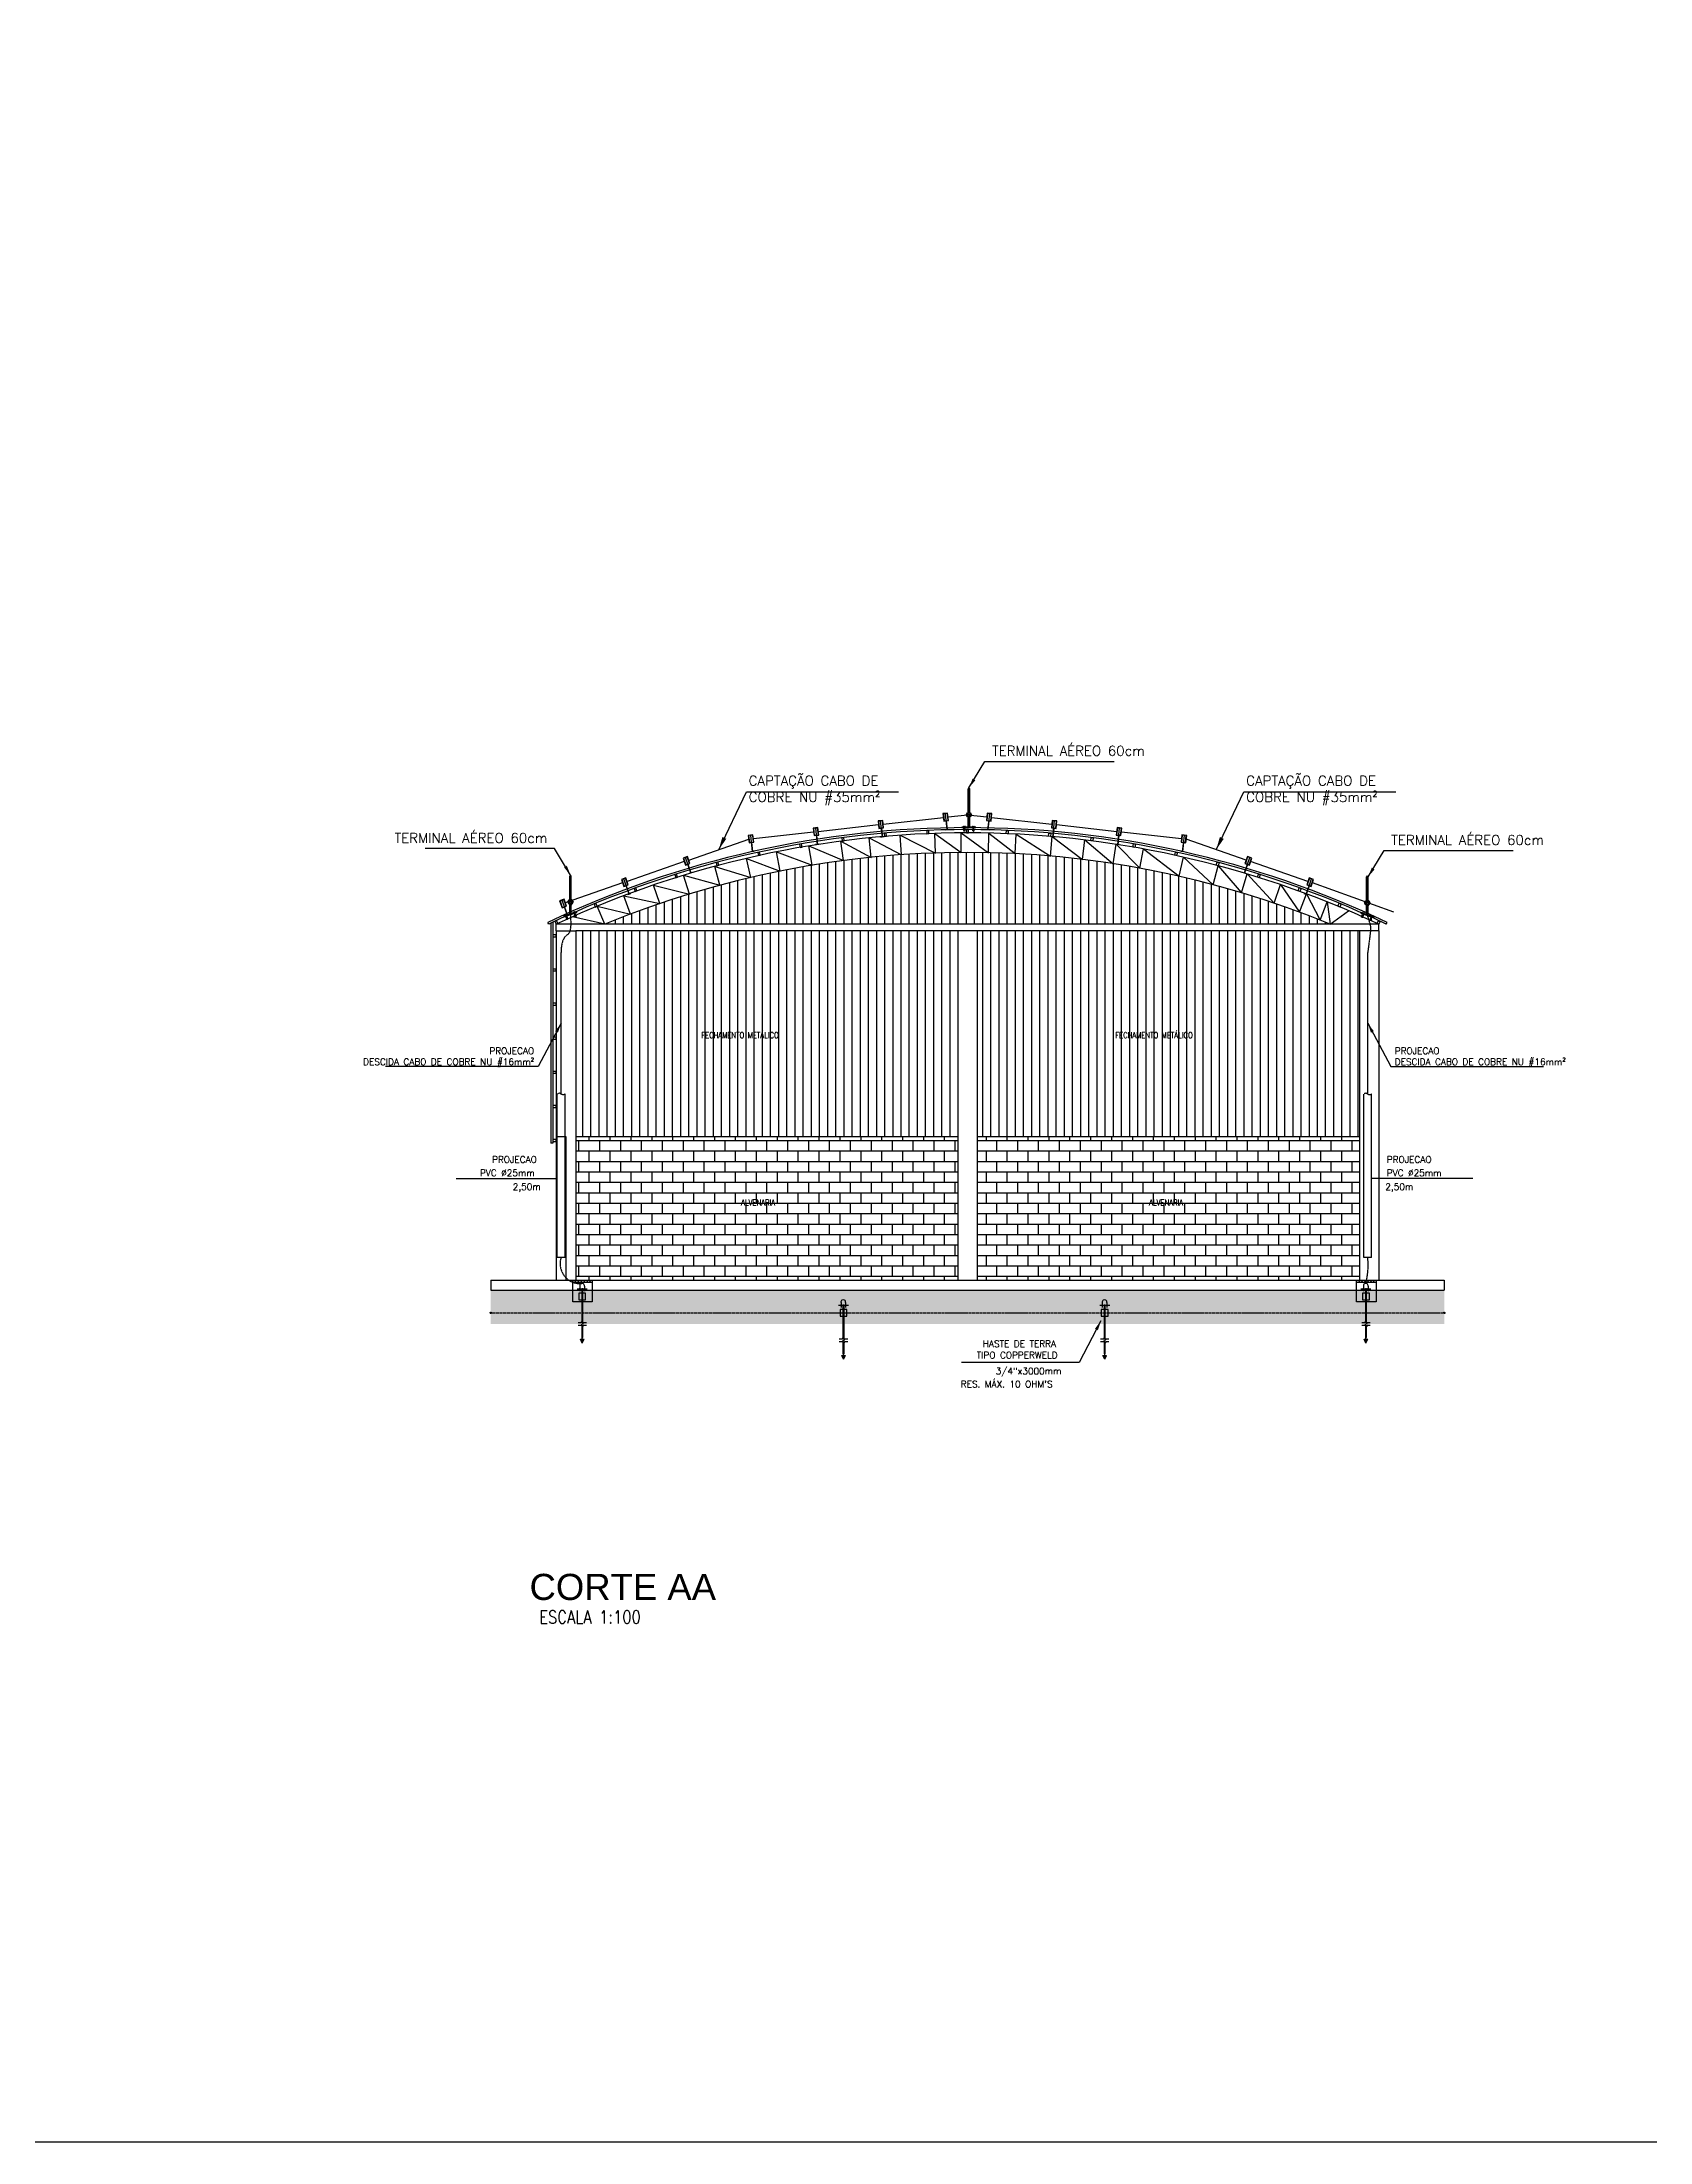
# Model space of a CAD drawing. Extents: x -800 to 12181, y -6101 to 2255.
# Drawn here: x 4121 to 6583, y -6101 to -2885 of the extents above; entities that cross this region are included whole.
import ezdxf

# ---------------------------------------------------------------- set-up
doc = ezdxf.new("R2010")
doc.units = 0
doc.header["$MEASUREMENT"] = 0
doc.linetypes.add('HIDDEN2', pattern=[0.1875, 0.125, -0.0625])
doc.layers.get('0').update_dxf_attribs({"linetype": 'CONTINUOUS'})
for name, color, linetype in [('_LAYOUT', 252, 'CONTINUOUS'), ('C01', 1, 'CONTINUOUS'), ('C03', 3, 'CONTINUOUS'), ('COTAS', 3, 'HIDDEN2'), ('PONTOS DE PARA-RAIOS', 1, 'CONTINUOUS'), ('SPDA ATERRAMENTO', 1, 'CONTINUOUS')]:
    doc.layers.add(name, color=color, linetype=linetype)
doc.styles.add('80CL', font='romans.shx', dxfattribs={"height": 2})
doc.styles.add('ARIAL-ABA', font='arial.ttf', dxfattribs={"height": 0.4})
doc.styles.add('COTAS', font='simplex.shx', dxfattribs={"width": 0.85, "height": 0.15})
doc.styles.add('COTAS-ABA', font='simplex.shx', dxfattribs={"width": 0.85, "height": 0.18})
doc.styles.add('ROMANS', font='romans.shx')
doc.dimstyles.new('DETALHES', dxfattribs={"dimtxt": 2, "dimasz": 0.05, "dimexe": 0.18, "dimexo": 0.0625, "dimgap": 0.5, "dimtad": 1, "dimdec": 4, "dimzin": 0, "dimdsep": 46, "dimtxsty": 'ROMANS', "dimblk": 'DOT', "dimsah": 1, "dimcen": 0.09, "dimse1": 1, "dimse2": 1, "dimclrt": 153, "dimadec": 0, "dimazin": 0, "dimtfac": 1, "dimtdec": 4, "dimtofl": 0, "dimtmove": 0, "dimatfit": 3, "dimfxl": 1, "dimtolj": 1, "dimtzin": 0, "dimarcsym": 0})
pattern_1 = [(90, (-246400.63, 205512.749), (-12.5, 8e-16), [])]

# ---------------------------------------------------------------- blocks, each defined once
blk = doc.blocks.new('60CM')
at = {"color": 3}
for p, q in [((0.1, 60.9), (-1.1, 59.4)), ((-1.1, 26.4), (-1.1, 59.4)), ((1.3, 59.4), (0.1, 60.9)), ((1.3, 26.5), (1.3, 59.4)), ((-10.7, 0.9), (-10.7, 0)), ((10.7, 0.9), (-10.7, 0.9)), ((-10.7, 0), (10.7, 0)), ((-8.1, 1.7), (-8.1, 1.3)), ((-6.9, 2), (-7.7, 2)), ((-7.4, -2.8), (-7.4, 0)), ((-6.9, 1.6), (-6.9, 2)), ((-6.5, 1.6), (-6.9, 1.6)), ((-6.5, 2), (-6.5, 1.6)), ((-6.5, 2), (-5.7, 2)), ((-5.9, 0), (-5.9, -2.8)), ((-5.3, 1.7), (-5.3, 1.3)), ((-4, 19.7), (-2.1, 23.4)), ((-2.1, 16), (-4, 19.7)), ((-2.5, 20.3), (-2.5, 19)), ((0.1, 23.4), (-2.1, 23.4)), ((0.1, 16), (-2.1, 16)), ((-1.4, 20.8), (-2, 20.8)), ((-1.4, 18.5), (-2, 18.5)), ((-1.1, 23.4), (-1.1, 26.4)), ((-1.1, 0.9), (-1.1, 16)), ((0.1, 23.4), (2.3, 23.4)), ((0.1, 16), (2.3, 16)), ((1.3, 23.4), (1.3, 26.5)), ((1.3, 0.9), (1.3, 16)), ((1.6, 20.8), (2.2, 20.8)), ((1.6, 18.5), (2.2, 18.5)), ((2.3, 23.4), (4.2, 19.7)), ((4.2, 19.7), (2.3, 16)), ((2.8, 20.3), (2.8, 19)), ((5.5, 1.7), (5.5, 1.3)), ((6.7, 2), (5.9, 2)), ((6.1, 0), (6.1, -2.8)), ((6.7, 2), (6.7, 1.6)), ((6.7, 1.6), (7.1, 1.6)), ((7.1, 2), (7.9, 2)), ((7.1, 1.6), (7.1, 2)), ((7.7, -2.8), (7.7, 0)), ((8.3, 1.7), (8.3, 1.3)), ((10.7, 0), (10.7, 0.9)), ((-7.5, -3.8), (-7.6, -4.1)), ((-7.6, -4.1), (-7.3, -4.1)), ((-7.6, -4.4), (-7.6, -4.6)), ((-7.6, -4.5), (-7.6, -4.5)), ((-7.6, -4.6), (-7.4, -4.6)), ((-7.4, -3.1), (-7.5, -3.5)), ((-7.5, -3.5), (-7.2, -3.5)), ((-7.5, -4.3), (-7.5, -4.3)), ((-7.4, -2.8), (-7.2, -2.8)), ((-5.9, -2.8), (-6.2, -2.8)), ((-5.9, -3.5), (-6.2, -3.5)), ((-6.1, -3.6), (-6.1, -3.6)), ((-5.9, -3.1), (-5.9, -3.5)), ((5.9, -4.6), (6, -4.4)), ((5.9, -4.6), (6.2, -4.6)), ((5.9, -4.8), (5.9, -4.9)), ((5.9, -4.9), (6.1, -5.3)), ((6, -3.8), (6, -4.1)), ((6, -4.1), (6.2, -4.1)), ((6.1, -2.8), (6.4, -2.8)), ((6.1, -3.1), (6.1, -3.5)), ((6.1, -3.5), (6.4, -3.5)), ((6.3, -3.6), (6.3, -3.6)), ((6.8, -3.3), (6.6, -5.1)), ((6.8, -3.3), (7, -3.3)), ((7, -3.3), (7.2, -5.1)), ((7.7, -2.8), (7.4, -2.8)), ((7.7, -3.5), (7.4, -3.5)), ((7.8, -4.6), (7.6, -4.6)), ((7.9, -4.9), (7.6, -5.3)), ((7.7, -3.1), (7.7, -3.5)), ((7.8, -4.5), (7.8, -4.5)), ((7.9, -4.8), (7.9, -4.9))]:
    blk.add_line(p, q, dxfattribs=at)
at = {"color": 1}
for p, q in [((-1.1, 26.4), (-1.1, 59.4)), ((-1, 26.4), (-1, 59.4)), ((-0.7, 26.4), (-0.7, 59.4)), ((-0.1, 26.4), (-0.1, 59.4)), ((0.5, 26.5), (0.5, 59.4)), ((1, 26.5), (1, 59.4)), ((1.2, 26.5), (1.2, 59.4)), ((-1.1, 23.4), (-1.1, 26.4)), ((-1.1, 0.9), (-1.1, 16)), ((-1, 23.4), (-1, 26.4)), ((-1, 0.9), (-1, 16)), ((-0.7, 23.4), (-0.7, 26.4)), ((-0.7, 0.9), (-0.7, 16)), ((-0.1, 23.4), (-0.1, 26.4)), ((-0.1, 0.9), (-0.1, 16)), ((0.5, 23.4), (0.5, 26.5)), ((0.5, 0.9), (0.5, 16)), ((1, 23.4), (1, 26.5)), ((1, 0.9), (1, 16)), ((1.2, 23.4), (1.2, 26.5)), ((1.2, 0.9), (1.2, 16))]:
    blk.add_line(p, q, dxfattribs=at)
at = {"color": 2}
for p, q in [((-9.6, 1.3), (-9.6, 0.9)), ((-9.6, 1.3), (-3.7, 1.3)), ((-3.7, 1.3), (-3.7, 0.9)), ((3.9, 1.3), (3.9, 0.9)), ((3.9, 1.3), (9.8, 1.3)), ((9.8, 1.3), (9.8, 0.9)), ((-6.4, -4.9), (-7, -4.9)), ((-7, -5), (-6.7, -5.2)), ((-6.5, -4), (-6.9, -4)), ((-6.5, -4.2), (-6.9, -4.2)), ((-6.5, -4.3), (-6.9, -4.3)), ((-6.5, -4.5), (-6.9, -4.5)), ((-6.4, -4.7), (-6.9, -4.7)), ((-6.6, -3.4), (-6.8, -3.4)), ((-6.6, -3.6), (-6.8, -3.6)), ((-6.5, -3.8), (-6.8, -3.8)), ((-6.6, -5.1), (-6.8, -5.1)), ((-6.7, -4), (-6.7, -4)), ((-6.7, -5.2), (-6.4, -5)), ((6.6, -4.7), (7.1, -4.7)), ((6.6, -4.9), (7.2, -4.9)), ((6.9, -5.2), (6.6, -5)), ((6.7, -3.8), (7, -3.8)), ((6.7, -4), (7.1, -4)), ((6.7, -4.2), (7.1, -4.2)), ((6.7, -4.3), (7.1, -4.3)), ((6.7, -4.5), (7.1, -4.5)), ((6.8, -3.4), (7, -3.4)), ((6.8, -3.6), (7, -3.6)), ((6.8, -5.1), (7, -5.1)), ((6.9, -4), (6.9, -4)), ((7.2, -5), (6.9, -5.2))]:
    blk.add_line(p, q, dxfattribs=at)
at = {"color": 3}
blk.add_lwpolyline([(-5.8, -3.8), (-5.8, -4.1), (-6, -4.1, 0.392447), (-5.8, -4.4), (-5.7, -4.6), (-6, -4.6, 0.482554), (-5.7, -4.8), (-5.7, -4.9), (-5.9, -5.3, -0.405875), (-6.4, -5.1), (-6.6, -3.3), (-6.8, -3.3), (-7, -5.1, -0.449647), (-7.4, -5.3), (-7.7, -4.9), (-7.7, -4.8)], format="xyb", dxfattribs=at)
blk.add_lwpolyline([(7.7, -3.8), (7.8, -4.1), (7.5, -4.1), (7.8, -4.4), (7.8, -4.6)], dxfattribs=at)
blk.add_circle((0.1, 19.7), 3.49, dxfattribs=at)
for centre, radius, start, end in [((-7.7, 1.7), 0.379, 90, 169.0814), ((-5.7, 1.7), 0.379, 10.9186, 90), ((-2.5, 20.9), 0.561, 266.3623, 354.8021), ((-2.5, 18.5), 0.561, 5.1979, 93.6377), ((0.1, 19.7), 2.39, 30.1149, 149.8851), ((0.1, 19.7), 2.4, 210.8292, 329.1708), ((0.1, 21.6), 1.66, 207.6289, 332.3711), ((0.1, 17.8), 1.66, 27.6289, 152.3711), ((2.7, 20.9), 0.561, 185.1979, 273.6377), ((2.7, 18.5), 0.561, 86.3623, 174.8021), ((5.9, 1.7), 0.379, 90, 169.0814), ((7.9, 1.7), 0.379, 10.9186, 90), ((-7.6, -4.6), 0.206, 255.3317, 358.371), ((-7.6, -4.1), 0.296, 273.6608, 359.3703), ((-7.5, -3.5), 0.296, 263.0397, 359.3703), ((-7.4, -2.8), 0.288, 268.473, 0), ((-5.9, -2.8), 0.288, 180, 271.527), ((-5.9, -3.5), 0.296, 180.6297, 276.9603), ((6, -4.6), 0.206, 255.3317, 358.371), ((6.1, -3.5), 0.296, 263.0397, 359.3703), ((5.9, -4.1), 0.296, 273.6608, 359.3703), ((6.1, -2.8), 0.288, 268.473, 0), ((6.2, -5), 0.383, 252.8145, 341.1785), ((7.5, -5), 0.302, 196.0352, 292.8789), ((7.6, -2.8), 0.288, 180, 271.527), ((7.7, -3.5), 0.296, 180.6297, 276.9603), ((7.8, -4.6), 0.206, 181.629, 283.9187)]:
    blk.add_arc(centre, radius, start, end, dxfattribs=at)
blk = doc.blocks.new('haste')
for p, q in [((-1434.9, -7744.3), (-1439.7, -7744.3)), ((-1434.9, -7748.1), (-1439.7, -7748.1)), ((-1434.9, -7744.3), (-1434.1, -7742.4)), ((-1434.9, -7748.1), (-1434.1, -7746.2)), ((-1433.2, -7744.3), (-1434.1, -7742.4)), ((-1433.2, -7748.1), (-1434.1, -7746.2)), ((-1433.2, -7744.3), (-1432.4, -7746.3)), ((-1433.2, -7748.1), (-1432.4, -7750)), ((-1431.6, -7744.3), (-1432.4, -7746.3)), ((-1431.6, -7748.1), (-1432.4, -7750)), ((-1426.7, -7744.3), (-1431.6, -7744.3)), ((-1426.7, -7748.1), (-1431.6, -7748.1))]:
    blk.add_line(p, q)
at = {"layer": 'SPDA ATERRAMENTO'}
for p, q in [((-1440.9, -7692), (-1425.5, -7692)), ((-1437, -7688.2), (-1437, -7695.9)), ((-1429.9, -7688.1), (-1429.9, -7695.9)), ((-1433.2, -7775.1), (-1436, -7769.2)), ((-1436, -7769.2), (-1430.3, -7769.2)), ((-1434.1, -7766.6), (-1432.4, -7766.6)), ((-1433.2, -7769.2), (-1433.2, -7766.6)), ((-1433.2, -7775.1), (-1430.3, -7769.2))]:
    blk.add_line(p, q, dxfattribs=at)
for points in [[(-1438.5, -7698.9), (-1438.5, -7708.8), (-1428, -7708.8), (-1428, -7698.9)], [(-1437.8, -7692), (-1437.8, -7692.6), (-1436.2, -7692.6), (-1436.2, -7692)], [(-1430.7, -7692), (-1430.7, -7692.6), (-1429.1, -7692.6), (-1429.1, -7692)]]:
    blk.add_lwpolyline(points, close=True, dxfattribs=at)
for points in [[(-1434.1, -7692.3), (-1434.1, -7742.4)], [(-1432.4, -7746.2), (-1432.4, -7692.3), (-1434.1, -7692.3)], [(-1434.1, -7746.2), (-1434.1, -7766.6)], [(-1432.4, -7766.6), (-1432.4, -7750)]]:
    blk.add_lwpolyline(points, dxfattribs=at)
blk.add_arc((-1433.5, -7687.5), 3.63, 351.1778, 189.8889, dxfattribs=at)
blk.add_solid([(-1430.3, -7769.2), (-1433.2, -7775.1), (-1436, -7769.2)], dxfattribs=at)
blk = doc.blocks.new('Apwr_pasup')
for p, q in [((-0.72, 2.784), (-0.72, 5.088)), ((-0.72, 5.088), (0.72, 5.088)), ((0.72, 2.784), (-0.72, 2.784)), ((-0.624, 2.88), (-0.624, 4.992)), ((-0.624, 4.992), (0.624, 4.992)), ((0.624, 2.88), (-0.624, 2.88)), ((-0.528, 0), (0.528, 0)), ((-0.048, 0), (-0.048, 4.992)), ((-0.048, 2.784), (-0.048, 0)), ((0.624, 4.992), (0.624, 2.88)), ((0.72, 5.088), (0.72, 2.784))]:
    blk.add_line(p, q)
at = {"const_width": 0.048}
for points in [[(-0.048, 2.784), (-0.048, 0)], [(0.048, 0), (0.048, 2.784)]]:
    blk.add_lwpolyline(points, dxfattribs=at)

msp = doc.modelspace()

# ---------------------------------------------------------------- hatches: boundary and pattern name
h = msp.add_hatch()
h.set_pattern_fill('ANSI31', color=256, style=0)
h.set_pattern_definition([(45, (-9437.0574, 72.927), (-2.245064, 2.245064), [])])
edge = h.paths.add_edge_path()
edge.add_spline(control_points=[(4958.443, -4784.27), (4958.511, -4783.285), (4958.415, -4782.278), (4958.198, -4781.27)], knot_values=[16.3354156, 16.3354156, 16.3354156, 16.3354156, 19.38105221, 19.38105221, 19.38105221, 19.38105221], degree=3, periodic=0)
edge.add_line((4958.198, -4781.27), (4933.957, -4781.27))
edge.add_line((4933.957, -4781.27), (4933.957, -4784.27))
edge.add_line((4933.957, -4784.27), (4958.443, -4784.27))
edge = h.paths.add_edge_path()
edge.add_line((4963.957, -4781.27), (4958.198, -4781.27))
edge.add_spline(control_points=[(4958.198, -4781.27), (4958.415, -4782.278), (4958.511, -4783.285), (4958.443, -4784.27)], knot_values=[16.3354156, 16.3354156, 16.3354156, 16.3354156, 19.38105221, 19.38105221, 19.38105221, 19.38105221], degree=3, periodic=0)
edge.add_line((4958.443, -4784.27), (4963.957, -4784.27))
edge.add_line((4963.957, -4784.27), (4963.957, -4781.27))
h = msp.add_hatch()
h.set_pattern_fill('ANSI31', color=256, style=0)
h.set_pattern_definition([(45, (-8237.0574, 72.927), (-2.245064, 2.245064), [])])
edge = h.paths.add_edge_path()
edge.add_spline(control_points=[(6158.443, -4784.27), (6158.511, -4783.285), (6158.415, -4782.278), (6158.198, -4781.27)], knot_values=[16.3354156, 16.3354156, 16.3354156, 16.3354156, 19.38105221, 19.38105221, 19.38105221, 19.38105221], degree=3, periodic=0)
edge.add_line((6158.198, -4781.27), (6133.957, -4781.27))
edge.add_line((6133.957, -4781.27), (6133.957, -4784.27))
edge.add_line((6133.957, -4784.27), (6158.443, -4784.27))
edge = h.paths.add_edge_path()
edge.add_line((6163.957, -4781.27), (6158.198, -4781.27))
edge.add_spline(control_points=[(6158.198, -4781.27), (6158.415, -4782.278), (6158.511, -4783.285), (6158.443, -4784.27)], knot_values=[16.3354156, 16.3354156, 16.3354156, 16.3354156, 19.38105221, 19.38105221, 19.38105221, 19.38105221], degree=3, periodic=0)
edge.add_line((6158.443, -4784.27), (6163.957, -4784.27))
edge.add_line((6163.957, -4784.27), (6163.957, -4781.27))
at = {"layer": '_LAYOUT'}
h = msp.add_hatch(dxfattribs=at)
h.set_pattern_fill('LINE', color=256, scale=100, angle=90, style=0)
h.set_pattern_definition(pattern_1)
h.paths.add_polyline_path([(4983.011, -4236.27), (6093.948, -4236.27, 0.19801622)])
h = msp.add_hatch(dxfattribs=at)
h.set_pattern_fill('LINE', color=256, scale=100, angle=90, style=0)
h.set_pattern_definition(pattern_1)
h.paths.add_polyline_path([(5523.479, -4246.27), (4938.479, -4246.27), (4938.479, -4561.27), (5523.479, -4561.27)])
h.paths.add_polyline_path([(6138.479, -4246.27), (5553.479, -4246.27), (5553.479, -4561.27), (6138.479, -4561.27)])
h.paths.add_polyline_path([(5128.103, -4413.181), (5268.61, -4413.181), (5268.61, -4397.109), (5128.103, -4397.109)], flags=24)
h.paths.add_polyline_path([(5761.987, -4413.181), (5902.494, -4413.181), (5902.494, -4397.109), (5761.987, -4397.109)], flags=24)
h = msp.add_hatch(dxfattribs=at)
h.set_pattern_fill('AR-B816', color=256, scale=2, style=0)
h.set_pattern_definition([(0, (-246400.63, 205512.749), (0, 16), []), (90, (-246400.63, 205512.749), (-16, 16), [16, -16])])
h.paths.add_polyline_path([(5523.479, -4561.27), (4938.479, -4561.27), (4938.479, -4781.27), (5523.479, -4781.27)])
h.paths.add_polyline_path([(6138.479, -4561.27), (5553.479, -4561.27), (5553.479, -4781.27), (6138.479, -4781.27)])
h.paths.add_polyline_path([(5189.557, -4669.024), (5254.893, -4669.024), (5254.893, -4655.524), (5189.557, -4655.524)], flags=24)
h.paths.add_polyline_path([(5814.297, -4669.024), (5879.633, -4669.024), (5879.633, -4655.524), (5814.297, -4655.524)], flags=24)
h = msp.add_hatch(dxfattribs=at)
h.set_pattern_fill('EARTH', color=256, scale=75, angle=45, style=0)
h.set_pattern_definition([(45, (-132420.503, 104637.002), (3e-15, 26.5165043), [18.75, -18.75]), (45, (-132425.475, 104641.974), (3e-15, 26.5165043), [18.75, -18.75]), (45, (-132430.447, 104646.946), (3e-15, 26.5165043), [18.75, -18.75]), (135, (-132430.447, 104650.26), (-26.5165043, 6e-15), [18.75, -18.75]), (135, (-132425.475, 104655.232), (-26.5165043, 6e-15), [18.75, -18.75]), (135, (-132420.503, 104660.204), (-26.5165043, 6e-15), [18.75, -18.75])])
h.paths.add_polyline_path([(6268.479, -4848.354), (6268.479, -4796.27), (4808.479, -4796.27), (4808.479, -4848.354)])
at = {"layer": 'COTAS'}
h = msp.add_hatch(color=256, dxfattribs=at)
edge = h.paths.add_edge_path()
edge.add_arc((4808.479, -4831.27), 1, 0, 360)
h = msp.add_hatch(color=256, dxfattribs=at)
edge = h.paths.add_edge_path()
edge.add_arc((6268.479, -4831.27), 1, 0, 360)

# ---------------------------------------------------------------- linework, layer by layer
at = {"color": 3}
for p, q in [((4930.581, -4160.783), (4929.344, -4162.329)), ((4929.344, -4195.276), (4929.344, -4162.329)), ((4931.817, -4162.329), (4930.581, -4160.783)), ((4931.817, -4195.241), (4931.817, -4162.329)), ((6150.581, -4162.243), (6149.344, -4163.788)), ((6149.344, -4196.736), (6149.344, -4163.788)), ((6151.817, -4163.788), (6150.581, -4162.243)), ((6151.817, -4196.7), (6151.817, -4163.788)), ((4926.439, -4202.03), (4928.417, -4198.338)), ((4928.417, -4205.711), (4926.439, -4202.03)), ((4927.93, -4201.417), (4927.93, -4202.661)), ((4930.581, -4198.338), (4928.417, -4198.338)), ((4930.581, -4205.711), (4928.417, -4205.711)), ((4929.09, -4200.908), (4928.524, -4200.908)), ((4929.09, -4203.17), (4928.524, -4203.17)), ((4929.344, -4198.338), (4929.344, -4195.276)), ((4929.344, -4220.783), (4929.344, -4205.723)), ((4930.581, -4198.338), (4932.744, -4198.338)), ((4930.581, -4205.711), (4932.744, -4205.711)), ((4931.817, -4198.338), (4931.817, -4195.241)), ((4931.817, -4219.928), (4931.817, -4205.723)), ((4932.072, -4200.908), (4932.638, -4200.908)), ((4932.072, -4203.17), (4932.638, -4203.17)), ((4932.744, -4198.338), (4934.723, -4202.03)), ((4934.723, -4202.03), (4932.744, -4205.711)), ((4933.232, -4201.417), (4933.232, -4202.661)), ((6146.439, -4203.49), (6148.417, -4199.798)), ((6148.417, -4207.171), (6146.439, -4203.49)), ((6147.93, -4202.876), (6147.93, -4204.12)), ((6150.581, -4199.798), (6148.417, -4199.798)), ((6150.581, -4207.171), (6148.417, -4207.171)), ((6149.09, -4202.367), (6148.524, -4202.367)), ((6149.09, -4204.629), (6148.524, -4204.629)), ((6149.344, -4199.798), (6149.344, -4196.736)), ((6149.344, -4221.388), (6149.344, -4207.183)), ((6150.581, -4199.798), (6152.744, -4199.798)), ((6150.581, -4207.171), (6152.744, -4207.171)), ((6151.817, -4199.798), (6151.817, -4196.7)), ((6151.817, -4222.243), (6151.817, -4207.183)), ((6152.072, -4202.367), (6152.638, -4202.367)), ((6152.072, -4204.629), (6152.638, -4204.629)), ((6152.744, -4199.798), (6154.723, -4203.49)), ((6154.723, -4203.49), (6152.744, -4207.171)), ((6153.232, -4202.876), (6153.232, -4204.12)), ((4940.046, -4217.082), (4919.879, -4224.057)), ((4919.879, -4224.057), (4920.182, -4224.933)), ((4920.182, -4224.933), (4940.349, -4217.958)), ((4922.041, -4222.448), (4922.184, -4222.861)), ((4923.094, -4221.759), (4922.289, -4222.037)), ((4923.243, -4222.191), (4923.094, -4221.759)), ((4924.15, -4226.547), (4923.227, -4223.88)), ((4923.607, -4222.065), (4923.243, -4222.191)), ((4923.458, -4221.633), (4924.233, -4221.365)), ((4923.458, -4221.633), (4923.607, -4222.065)), ((4924.15, -4226.547), (4924.429, -4226.451)), ((4924.244, -4226.819), (4924.324, -4227.196)), ((4924.324, -4227.196), (4924.604, -4227.1)), ((4924.385, -4227.482), (4924.448, -4227.776)), ((4924.448, -4227.776), (4924.675, -4227.697)), ((4924.509, -4228.064), (4924.554, -4228.275)), ((4924.552, -4228.276), (4924.772, -4228.2)), ((4924.556, -4228.221), (4924.556, -4228.221)), ((4924.56, -4227.918), (4924.56, -4227.918)), ((4924.676, -4223.379), (4925.599, -4226.046)), ((4924.681, -4221.535), (4924.824, -4221.948)), ((4925.599, -4226.046), (4925.319, -4226.143)), ((4925.863, -4226.664), (4925.583, -4226.761)), ((4925.693, -4226.318), (4925.863, -4226.664)), ((4925.693, -4226.853), (4925.693, -4226.853)), ((4934.904, -4217.999), (4935.047, -4218.412)), ((4935.926, -4217.32), (4935.151, -4217.588)), ((4935.926, -4217.32), (4936.076, -4217.752)), ((4936.047, -4219.446), (4936.97, -4222.113)), ((4936.076, -4217.752), (4936.44, -4217.626)), ((4936.29, -4217.194), (4937.096, -4216.916)), ((4936.44, -4217.626), (4936.29, -4217.194)), ((4936.97, -4222.113), (4937.249, -4222.016)), ((4937.064, -4222.385), (4937.144, -4222.762)), ((4937.144, -4222.762), (4937.424, -4222.665)), ((4937.205, -4223.048), (4937.268, -4223.342)), ((4937.268, -4223.342), (4937.495, -4223.263)), ((4937.372, -4223.842), (4937.329, -4223.629)), ((4937.372, -4223.842), (4937.593, -4223.765)), ((4937.394, -4222.806), (4937.394, -4222.806)), ((4937.412, -4224.032), (4937.43, -4224.16)), ((4937.43, -4224.16), (4937.8, -4224.487)), ((4938.419, -4221.612), (4937.496, -4218.945)), ((4937.544, -4217.086), (4937.687, -4217.499)), ((4937.754, -4222.321), (4937.922, -4222.263)), ((4937.754, -4222.321), (4938.17, -4224.102)), ((4937.922, -4222.263), (4938.719, -4223.889)), ((4938.419, -4221.612), (4938.139, -4221.708)), ((4938.683, -4222.23), (4938.403, -4222.327)), ((4938.513, -4221.884), (4938.683, -4222.23)), ((4939.171, -4223.219), (4938.95, -4223.296)), ((4939.133, -4223.179), (4939.133, -4223.179)), ((4939.31, -4223.51), (4939.169, -4223.94)), ((4939.254, -4223.395), (4939.31, -4223.51)), ((4940.349, -4217.958), (4940.046, -4217.082)), ((6140.781, -4218.429), (6140.478, -4219.305)), ((6140.478, -4219.305), (6160.647, -4226.275)), ((6160.95, -4225.399), (6140.781, -4218.429)), ((6141.85, -4224.633), (6142.07, -4224.709)), ((6141.947, -4224.439), (6141.852, -4224.634)), ((6141.887, -4224.592), (6141.887, -4224.592)), ((6142.209, -4223.906), (6142.077, -4224.175)), ((6142.077, -4224.175), (6142.304, -4224.254)), ((6142.078, -4224.356), (6142.078, -4224.356)), ((6142.507, -4223.297), (6142.338, -4223.643)), ((6142.338, -4223.643), (6142.617, -4223.74)), ((6142.601, -4223.025), (6143.523, -4220.358)), ((6142.601, -4223.025), (6142.881, -4223.121)), ((6143.475, -4218.499), (6143.332, -4218.912)), ((6143.876, -4224.175), (6143.597, -4224.078)), ((6143.626, -4224.219), (6143.626, -4224.219)), ((6144.05, -4223.526), (6143.771, -4223.429)), ((6143.956, -4223.798), (6143.876, -4224.175)), ((6144.729, -4218.607), (6143.923, -4218.328)), ((6144.972, -4220.858), (6144.05, -4223.526)), ((6144.579, -4219.039), (6144.729, -4218.607)), ((6144.943, -4219.164), (6144.579, -4219.039)), ((6145.093, -4218.733), (6144.943, -4219.164)), ((6145.093, -4218.733), (6145.868, -4219.001)), ((6146.115, -4219.411), (6145.973, -4219.824)), ((6154.585, -4229.238), (6154.52, -4229.35)), ((6154.52, -4229.35), (6154.61, -4229.836)), ((6154.671, -4229.064), (6154.769, -4228.87)), ((6154.671, -4229.064), (6154.892, -4229.14)), ((6155.03, -4228.337), (6154.898, -4228.606)), ((6154.898, -4228.606), (6155.126, -4228.685)), ((6155.911, -4228.104), (6155.138, -4229.762)), ((6155.328, -4227.728), (6155.159, -4228.074)), ((6155.159, -4228.074), (6155.438, -4228.171)), ((6155.328, -4228.263), (6155.328, -4228.263)), ((6156.344, -4224.788), (6155.422, -4227.456)), ((6155.422, -4227.456), (6155.702, -4227.552)), ((6156.079, -4228.162), (6155.701, -4229.933)), ((6155.911, -4228.104), (6156.079, -4228.162)), ((6156.4, -4230), (6156.023, -4230.251)), ((6156.339, -4222.944), (6156.196, -4223.357)), ((6156.47, -4229.685), (6156.249, -4229.609)), ((6156.427, -4229.875), (6156.4, -4230)), ((6156.697, -4228.606), (6156.418, -4228.509)), ((6156.465, -4229.63), (6156.465, -4229.63)), ((6156.872, -4227.957), (6156.592, -4227.86)), ((6156.778, -4228.229), (6156.697, -4228.606)), ((6157.562, -4223.042), (6156.787, -4222.774)), ((6156.872, -4227.957), (6157.793, -4225.289)), ((6157.562, -4223.042), (6157.413, -4223.474)), ((6157.413, -4223.474), (6157.777, -4223.6)), ((6157.777, -4223.6), (6157.926, -4223.168)), ((6157.926, -4223.168), (6158.732, -4223.446)), ((6158.979, -4223.857), (6158.836, -4224.27)), ((6160.647, -4226.275), (6160.95, -4225.399))]:
    msp.add_line(p, q, dxfattribs=at)
at = {"color": 1}
for p, q in [((4929.408, -4195.275), (4929.408, -4162.329)), ((4929.52, -4195.274), (4929.52, -4162.329)), ((4929.79, -4195.27), (4929.79, -4162.329)), ((4930.351, -4195.262), (4930.351, -4162.329)), ((4931.025, -4195.252), (4931.025, -4162.329)), ((4931.496, -4195.245), (4931.496, -4162.329)), ((4931.72, -4195.242), (4931.72, -4162.329)), ((6149.408, -4196.735), (6149.408, -4163.788)), ((6149.52, -4196.734), (6149.52, -4163.788)), ((6149.79, -4196.73), (6149.79, -4163.788)), ((6150.351, -4196.722), (6150.351, -4163.788)), ((6151.025, -4196.712), (6151.025, -4163.788)), ((6151.496, -4196.705), (6151.496, -4163.788)), ((6151.72, -4196.702), (6151.72, -4163.788)), ((4929.408, -4198.338), (4929.408, -4195.275)), ((4929.408, -4220.761), (4929.408, -4205.723)), ((4929.52, -4198.338), (4929.52, -4195.274)), ((4929.52, -4220.722), (4929.52, -4205.723)), ((4929.79, -4198.338), (4929.79, -4195.27)), ((4929.79, -4220.629), (4929.79, -4205.723)), ((4930.351, -4198.338), (4930.351, -4195.262)), ((4930.351, -4220.435), (4930.351, -4205.723)), ((4931.025, -4198.338), (4931.025, -4195.252)), ((4931.025, -4220.202), (4931.025, -4205.723)), ((4931.496, -4198.338), (4931.496, -4195.245)), ((4931.496, -4220.039), (4931.496, -4205.723)), ((4931.72, -4198.338), (4931.72, -4195.242)), ((4931.72, -4219.961), (4931.72, -4205.723)), ((6149.408, -4199.798), (6149.408, -4196.735)), ((6149.408, -4221.41), (6149.408, -4207.183)), ((6149.52, -4199.798), (6149.52, -4196.734)), ((6149.52, -4221.449), (6149.52, -4207.183)), ((6149.79, -4199.798), (6149.79, -4196.73)), ((6149.79, -4221.542), (6149.79, -4207.183)), ((6150.351, -4199.798), (6150.351, -4196.722)), ((6150.351, -4221.736), (6150.351, -4207.183)), ((6151.025, -4199.798), (6151.025, -4196.712)), ((6151.025, -4221.969), (6151.025, -4207.183)), ((6151.496, -4199.798), (6151.496, -4196.705)), ((6151.496, -4222.132), (6151.496, -4207.183)), ((6151.72, -4199.798), (6151.72, -4196.702)), ((6151.72, -4222.209), (6151.72, -4207.183))]:
    msp.add_line(p, q, dxfattribs=at)
at = {"color": 2}
for p, q in [((4920.732, -4223.363), (4926.307, -4221.435)), ((4920.732, -4223.363), (4920.855, -4223.72)), ((4925.161, -4226.803), (4924.968, -4226.87)), ((4925.242, -4226.976), (4925.008, -4227.057)), ((4925.323, -4227.149), (4925.048, -4227.244)), ((4925.403, -4227.322), (4925.087, -4227.431)), ((4925.484, -4227.495), (4925.127, -4227.618)), ((4925.565, -4227.668), (4925.167, -4227.805)), ((4925.645, -4227.84), (4925.207, -4227.992)), ((4925.726, -4228.013), (4925.247, -4228.179)), ((4925.265, -4227.358), (4925.265, -4227.358)), ((4925.806, -4228.186), (4925.287, -4228.366)), ((4925.299, -4228.422), (4925.631, -4228.548)), ((4925.722, -4228.416), (4925.493, -4228.496)), ((4925.631, -4228.548), (4925.837, -4228.251)), ((4926.307, -4221.435), (4926.43, -4221.791)), ((4933.544, -4218.932), (4939.119, -4217.003)), ((4933.544, -4218.932), (4933.667, -4219.288)), ((4937.781, -4222.438), (4937.975, -4222.371)), ((4937.825, -4222.623), (4938.059, -4222.542)), ((4937.868, -4222.809), (4938.143, -4222.714)), ((4937.912, -4222.995), (4938.227, -4222.886)), ((4937.955, -4223.181), (4938.312, -4223.058)), ((4937.999, -4223.367), (4938.396, -4223.229)), ((4938.042, -4222.938), (4938.042, -4222.938)), ((4938.042, -4223.553), (4938.48, -4223.401)), ((4938.085, -4223.738), (4938.564, -4223.573)), ((4938.129, -4223.924), (4938.648, -4223.745)), ((4938.491, -4224.1), (4938.145, -4223.993)), ((4938.337, -4224.053), (4938.567, -4223.974)), ((4938.674, -4223.796), (4938.491, -4224.1)), ((4939.119, -4217.003), (4939.243, -4217.36)), ((6141.88, -4218.41), (6141.757, -4218.766)), ((6141.88, -4218.41), (6147.455, -4220.337)), ((6142.347, -4225.209), (6142.53, -4225.514)), ((6142.892, -4225.337), (6142.372, -4225.158)), ((6142.683, -4225.466), (6142.454, -4225.387)), ((6142.935, -4225.151), (6142.456, -4224.986)), ((6142.53, -4225.514), (6142.876, -4225.406)), ((6142.979, -4224.966), (6142.541, -4224.814)), ((6143.022, -4224.78), (6142.625, -4224.642)), ((6143.065, -4224.594), (6142.709, -4224.471)), ((6143.109, -4224.408), (6142.793, -4224.299)), ((6143.152, -4224.222), (6142.877, -4224.127)), ((6143.196, -4224.036), (6142.961, -4223.955)), ((6142.978, -4224.351), (6142.978, -4224.351)), ((6143.239, -4223.851), (6143.046, -4223.784)), ((6147.455, -4220.337), (6147.332, -4220.693)), ((6154.693, -4222.838), (6154.57, -4223.194)), ((6154.693, -4222.838), (6160.269, -4224.765)), ((6155.391, -4229.958), (6155.185, -4229.661)), ((6155.215, -4229.596), (6155.735, -4229.776)), ((6155.296, -4229.423), (6155.775, -4229.589)), ((6155.3, -4229.826), (6155.529, -4229.905)), ((6155.377, -4229.25), (6155.815, -4229.402)), ((6155.723, -4229.832), (6155.391, -4229.958)), ((6155.457, -4229.077), (6155.854, -4229.214)), ((6155.538, -4228.904), (6155.894, -4229.027)), ((6155.618, -4228.731), (6155.934, -4228.84)), ((6155.699, -4228.558), (6155.974, -4228.653)), ((6155.757, -4228.767), (6155.757, -4228.767)), ((6155.78, -4228.385), (6156.014, -4228.466)), ((6155.86, -4228.212), (6156.054, -4228.279)), ((6160.269, -4224.765), (6160.146, -4225.121))]:
    msp.add_line(p, q, dxfattribs=at)
for p, q in [((4933.957, -4784.27), (4963.957, -4784.27)), ((6133.957, -4784.27), (6163.957, -4784.27))]:
    msp.add_line(p, q)
at = {"color": 3}
for points in [[(4925.991, -4226.927), (4926.124, -4227.196), (4925.896, -4227.275, 0.3924467), (4926.253, -4227.46), (4926.35, -4227.654), (4926.13, -4227.73, 0.4825544), (4926.436, -4227.828), (4926.501, -4227.94), (4926.412, -4228.426, -0.40587524), (4925.884, -4228.352), (4925.111, -4226.694), (4924.943, -4226.753), (4925.321, -4228.524, -0.44964654), (4924.999, -4228.841), (4924.621, -4228.59), (4924.595, -4228.466)], [(6143.815, -4224.461), (6143.753, -4224.754), (6143.525, -4224.676, 0.3924467), (6143.691, -4225.042), (6143.649, -4225.254), (6143.428, -4225.178, 0.4825544), (6143.608, -4225.445), (6143.59, -4225.573), (6143.22, -4225.9, -0.40587524), (6142.85, -4225.515), (6143.266, -4223.734), (6143.098, -4223.676), (6142.301, -4225.302, -0.44964654), (6141.852, -4225.353), (6141.71, -4224.923), (6141.766, -4224.808)]]:
    msp.add_lwpolyline(points, format="xyb", dxfattribs=at)
for points in [[(4938.811, -4222.493), (4938.944, -4222.762), (4938.716, -4222.841), (4939.073, -4223.026), (4939.168, -4223.221)], [(6156.636, -4228.892), (6156.574, -4229.185), (6156.346, -4229.107), (6156.513, -4229.473), (6156.468, -4229.685)]]:
    msp.add_lwpolyline(points, dxfattribs=at)
for points in [[(4933.957, -4814.27), (4933.957, -4781.27), (4963.957, -4781.27), (4963.957, -4814.27)], [(6133.957, -4814.27), (6133.957, -4781.27), (6163.957, -4781.27), (6163.957, -4814.27)]]:
    msp.add_lwpolyline(points, close=True)
for centre in [(4930.581, -4202.025), (6150.581, -4203.484)]:
    msp.add_circle(centre, 3.493, dxfattribs=at)
for centre, radius, start, end in [((4927.965, -4200.857), 0.561, 266.362328, 354.802054), ((4927.965, -4203.22), 0.561, 5.197946, 93.637672), ((4930.581, -4202.031), 2.387, 30.114856, 149.885144), ((4930.581, -4202.046), 2.405, 210.829158, 329.170842), ((4930.6, -4200.137), 1.661, 207.628906, 332.371094), ((4930.6, -4203.923), 1.661, 27.628906, 152.371094), ((4933.196, -4200.857), 0.561, 185.197946, 273.637672), ((4933.196, -4203.22), 0.561, 86.362328, 174.802054), ((6147.965, -4202.316), 0.561, 266.362328, 354.802054), ((6147.965, -4204.68), 0.561, 5.197946, 93.637672), ((6150.581, -4203.49), 2.387, 30.114856, 149.885144), ((6150.581, -4203.505), 2.405, 210.829158, 329.170842), ((6150.6, -4201.597), 1.661, 207.628906, 332.371094), ((6150.6, -4205.383), 1.661, 27.628906, 152.371094), ((6153.196, -4202.316), 0.561, 185.197946, 273.637672), ((6153.196, -4204.68), 0.561, 86.362328, 174.802054), ((4922.417, -4222.394), 0.379, 109.079778, 188.161159), ((4924.353, -4221.725), 0.379, 29.998397, 109.079778), ((4924.157, -4226.545), 0.288, 287.552766, 19.079778), ((4924.323, -4227.193), 0.296, 282.119448, 18.450031), ((4924.395, -4227.791), 0.296, 292.740586, 18.450031), ((4924.576, -4228.261), 0.206, 274.411436, 17.450785), ((4925.592, -4226.049), 0.288, 199.079778, 290.60679), ((4925.862, -4226.661), 0.296, 199.709525, 296.040108), ((4935.279, -4217.945), 0.379, 109.079778, 188.161159), ((4936.977, -4222.11), 0.288, 287.552766, 19.079778), ((4937.216, -4217.276), 0.379, 29.998397, 109.079778), ((4937.143, -4222.759), 0.296, 282.119448, 18.450031), ((4937.215, -4223.357), 0.296, 292.740586, 18.450031), ((4937.396, -4223.827), 0.206, 274.411436, 17.450785), ((4937.788, -4224.104), 0.383, 271.894249, 0.258311), ((4938.412, -4221.614), 0.288, 199.079778, 290.60679), ((4938.682, -4222.227), 0.296, 199.709525, 296.040108), ((4938.967, -4223.715), 0.302, 215.115027, 311.958633), ((4939.142, -4223.223), 0.206, 200.708771, 302.998432), ((6141.878, -4224.636), 0.206, 236.267069, 339.306418), ((6142.026, -4224.154), 0.296, 254.59622, 340.305664), ((6142.339, -4223.64), 0.296, 243.975082, 340.305664), ((6142.608, -4223.027), 0.288, 249.408399, 340.935411), ((6143.803, -4218.688), 0.379, 70.935411, 150.016792), ((6143.877, -4224.172), 0.296, 161.565158, 257.895741), ((6144.043, -4223.523), 0.288, 160.935411, 252.462423), ((6145.74, -4219.358), 0.379, 351.854031, 70.935411), ((6154.699, -4229.067), 0.206, 236.267069, 339.306418), ((6154.836, -4229.527), 0.383, 233.749882, 322.113945), ((6154.847, -4228.585), 0.296, 254.59622, 340.305664), ((6155.16, -4228.071), 0.296, 243.975082, 340.305664), ((6155.43, -4227.458), 0.288, 249.408399, 340.935411), ((6156.003, -4229.949), 0.302, 176.970661, 273.814267), ((6156.445, -4229.671), 0.206, 162.564404, 264.854066), ((6156.667, -4223.134), 0.379, 70.935411, 150.016792), ((6156.698, -4228.603), 0.296, 161.565158, 257.895741), ((6156.864, -4227.954), 0.288, 160.935411, 252.462423), ((6158.604, -4223.803), 0.379, 351.854031, 70.935411)]:
    msp.add_arc(centre, radius, start, end, dxfattribs=at)
at = {"layer": '_LAYOUT'}
for p, q in [((4897.317, -4236.006), (4896.046, -4233.288)), ((4900.479, -4234.506), (4900.479, -4571.27)), ((4903.479, -4233.092), (4903.479, -4571.27)), ((6168.479, -4236.27), (4908.479, -4236.27)), ((4908.479, -4246.27), (4908.479, -4236.27)), ((4983.011, -4236.27), (4933.56, -4224.827)), ((6168.479, -4246.27), (6168.479, -4236.27)), ((6179.641, -4236.006), (6180.912, -4233.288)), ((4908.479, -4246.27), (4908.479, -4561.27)), ((4908.479, -4246.27), (4938.479, -4246.27)), ((4938.479, -4246.27), (4938.479, -4781.27)), ((6138.479, -4246.27), (4938.479, -4246.27)), ((5523.479, -4246.27), (5523.479, -4781.27)), ((5553.479, -4246.27), (5553.479, -4781.27)), ((6138.479, -4246.27), (6138.479, -4781.27)), ((6168.479, -4246.27), (6138.479, -4246.27)), ((6168.479, -4246.27), (6168.479, -4781.27)), ((4908.479, -4561.27), (4923.479, -4561.27)), ((4908.479, -4561.27), (4908.479, -4781.27)), ((4923.479, -4561.27), (4923.479, -4781.27)), ((4938.479, -4561.27), (5523.479, -4561.27)), ((5553.479, -4561.27), (6138.479, -4561.27)), ((4903.479, -4571.27), (4900.479, -4571.27)), ((4808.479, -4781.27), (6268.479, -4781.27)), ((4808.479, -4781.27), (4808.479, -4796.27)), ((6268.479, -4781.27), (6268.479, -4796.27)), ((4808.479, -4796.27), (6268.479, -4796.27))]:
    msp.add_line(p, q, dxfattribs=at)
for points in [[(-799.838, 330.178), (7876.886, 330.178), (7876.886, -6100.79), (-799.838, -6100.79)], [(5282.3, -4118.503), (5285.256, -4117.991), (5284.404, -4113.064), (5281.448, -4113.576)], [(5346.732, -4108.688), (5349.708, -4108.304), (5349.068, -4103.345), (5346.093, -4103.729)], [(5411.409, -4101.715), (5414.398, -4101.463), (5413.978, -4096.481), (5410.988, -4096.733)], [(5476.204, -4097.582), (5479.201, -4097.461), (5478.999, -4092.465), (5476.002, -4092.586)], [(5536.979, -4096.278), (5539.979, -4096.278), (5539.981, -4091.278), (5536.981, -4091.278)], [(5600.755, -4097.582), (5597.757, -4097.461), (5597.959, -4092.465), (5600.957, -4092.586)], [(5665.55, -4101.715), (5662.56, -4101.463), (5662.981, -4096.481), (5665.97, -4096.733)], [(5730.226, -4108.688), (5727.251, -4108.304), (5727.89, -4103.345), (5730.866, -4103.729)], [(5794.659, -4118.503), (5791.703, -4117.991), (5792.555, -4113.064), (5795.511, -4113.576)], [(5154.668, -4146.644), (5157.567, -4145.874), (5156.283, -4141.041), (5153.384, -4141.812)], [(5218.236, -4131.158), (5221.167, -4130.515), (5220.095, -4125.631), (5217.165, -4126.274)], [(5858.722, -4131.158), (5855.792, -4130.515), (5856.863, -4125.631), (5859.793, -4126.274)], [(5922.29, -4146.644), (5919.391, -4145.874), (5920.675, -4141.041), (5923.575, -4141.812)], [(5091.721, -4164.95), (5094.583, -4164.051), (5093.086, -4159.281), (5090.224, -4160.179)], [(5985.237, -4164.95), (5982.375, -4164.051), (5983.872, -4159.281), (5986.734, -4160.179)], [(4968.506, -4209.804), (4971.278, -4208.657), (4969.368, -4204.037), (4966.595, -4205.183)], [(5029.522, -4186.054), (5032.342, -4185.03), (5030.636, -4180.33), (5027.816, -4181.354)], [(6047.437, -4186.054), (6044.617, -4185.03), (6046.323, -4180.33), (6049.143, -4181.354)], [(6108.452, -4209.804), (6105.68, -4208.657), (6107.591, -4204.037), (6110.363, -4205.183)], [(4908.479, -4236.27), (4911.201, -4235.007), (4909.097, -4230.472), (4906.375, -4231.734)], [(6168.479, -4236.27), (6165.758, -4235.007), (6167.862, -4230.472), (6170.583, -4231.734)], [(4903.479, -4255.56), (4908.479, -4255.56), (4908.479, -4252.56), (4903.479, -4252.56)], [(4903.479, -4307.771), (4908.479, -4307.771), (4908.479, -4304.771), (4903.479, -4304.771)], [(4903.479, -4359.983), (4908.479, -4359.983), (4908.479, -4356.983), (4903.479, -4356.983)], [(4903.479, -4412.195), (4908.479, -4412.195), (4908.479, -4409.195), (4903.479, -4409.195)], [(4903.479, -4464.406), (4908.479, -4464.406), (4908.479, -4461.406), (4903.479, -4461.406)], [(4903.479, -4516.618), (4908.479, -4516.618), (4908.479, -4513.618), (4903.479, -4513.618)], [(4903.479, -4568.83), (4908.479, -4568.83), (4908.479, -4565.83), (4903.479, -4565.83)]]:
    msp.add_lwpolyline(points, close=True, dxfattribs=at)
msp.add_lwpolyline([(4983.011, -4236.27), (4971.578, -4208.534), (5022.633, -4220.611), (5012.016, -4192.553), (5067.221, -4204.563), (5057.522, -4176.174), (5112.599, -4189.883), (5103.833, -4161.193), (5159.209, -4176.487), (5151.403, -4147.52), (5206.876, -4164.499), (5200.051, -4135.286), (5251.779, -4154.752), (5245.878, -4125.339), (5300.642, -4145.813), (5295.747, -4116.215), (5348.357, -4138.731), (5344.444, -4108.987), (5391.077, -4133.75), (5388.043, -4103.904), (5437.563, -4129.776), (5435.486, -4099.848), (5489.607, -4127.098), (5488.601, -4097.114), (5528.762, -4126.31), (5528.562, -4096.311), (5570.41, -4126.628), (5571.067, -4096.635), (5611.625, -4128.115), (5613.13, -4098.152), (5665.401, -4131.815), (5668.013, -4101.928), (5714.489, -4136.944), (5718.112, -4107.164), (5761.414, -4143.428), (5766.003, -4113.781), (5802.333, -4150.359), (5807.764, -4120.854), (5862.488, -4162.747), (5869.157, -4133.497), (5914.568, -4175.633), (5922.309, -4146.649), (5957.892, -4187.924), (5966.524, -4159.192), (6007.882, -4203.93), (6017.543, -4175.529), (6046.84, -4217.802), (6057.304, -4189.686), (6078.222, -4229.895), (6089.331, -4202.027), (6093.948, -4236.27), (6121.996, -4215.5)], dxfattribs=at)
for radius, start, end in [(1495.579, 64.560707, 115.439293), (1492.579, 64.559937, 115.440063), (1487.579, 64.943811, 115.056189), (1457.579, 67.598799, 112.401201)]:
    msp.add_arc((5538.479, -5583.857), radius, start, end, dxfattribs=at)
at = {"layer": 'C01'}
for p, q in [((4755.373, -4625.573), (4910.268, -4625.573)), ((6312.141, -4625.573), (6157.246, -4625.573))]:
    msp.add_line(p, q, dxfattribs=at)
at = {"layer": 'COTAS', "ltscale": 10}
msp.add_line((4808.479, -4831.27), (6268.479, -4831.27), dxfattribs=at)
at = {"layer": 'COTAS'}
for centre in [(4808.479, -4831.27), (6268.479, -4831.27)]:
    msp.add_circle(centre, 1, dxfattribs=at)
at = {"layer": 'PONTOS DE PARA-RAIOS'}
for p, q in [((5575.256, -4072.574), (5667.486, -4082.85)), ((5674.641, -4083.647), (5766.871, -4093.923)), ((5774.026, -4094.72), (5866.256, -4104.996)), ((5965.192, -4137.861), (5873.376, -4106.108)), ((5104.824, -4140.251), (5017.122, -4170.586)), ((6059.7, -4170.545), (5971.997, -4140.215)), ((5010.317, -4172.939), (4922.615, -4203.274)), ((6191.017, -4217.894), (6066.505, -4172.899))]:
    msp.add_line(p, q, dxfattribs=at)
at = {"layer": 'PONTOS DE PARA-RAIOS', "linetype": 'HIDDEN2', "ltscale": 5}
for p, q in [((4916.219, -4496.295), (4916.219, -4279.299)), ((6151.295, -4496.295), (6151.295, -4279.299)), ((4910.228, -4746.27), (4910.228, -4496.27)), ((4922.17, -4746.27), (4922.17, -4496.27)), ((6145.303, -4746.27), (6145.303, -4496.27)), ((6157.246, -4746.27), (6157.246, -4496.27)), ((4922.17, -4746.27), (4910.228, -4746.27)), ((6157.246, -4746.27), (6145.303, -4746.27))]:
    msp.add_line(p, q, dxfattribs=at)
at = {"layer": 'PONTOS DE PARA-RAIOS'}
for points in [[(5409.334, -4082.889), (5501.563, -4072.608)], [(5508.719, -4071.811), (5538.556, -4068.485), (5568.1, -4071.777)], [(5111.628, -4137.897), (5203.443, -4106.14)], [(5210.565, -4105.044), (5302.794, -4094.763)], [(5309.95, -4093.966), (5402.178, -4083.685)]]:
    msp.add_lwpolyline(points, dxfattribs=at)
at = {"layer": 'PONTOS DE PARA-RAIOS', "linetype": 'HIDDEN2', "ltscale": 5}
for centre, radius, start, end in [((4945.166, -4755.878), 30.519, 161.650121, 275.858574), ((6040.509, -4758.069), 111.392, 345.352316, 6.080525)]:
    msp.add_arc(centre, radius, start, end, dxfattribs=at)
for points, knots in [([(4930.266, -4221.446), (4932.727, -4250.312), (4915.155, -4252.169), (4916.219, -4279.299), (4916.219, -4279.299)], [44.58418294, 44.58418294, 44.58418294, 44.58418294, 55.48155222, 81.73659467, 81.73659467, 81.73659467, 81.73659467]), ([(6150.562, -4222.79), (6156.217, -4239.29), (6155.306, -4249.725), (6151.295, -4279.299), (6151.295, -4279.299)], [44.58418294, 44.58418294, 44.58418294, 44.58418294, 55.48155222, 81.73659467, 81.73659467, 81.73659467, 81.73659467]), ([(4922.17, -4496.27), (4921.227, -4496.893), (4919.287, -4498.232), (4916.295, -4496.361), (4913.326, -4494.406), (4911.305, -4495.622), (4910.228, -4496.27)], [0, 0, 0, 0, 3.02823929, 6.49948349, 9.51110784, 12.94740962, 12.94740962, 12.94740962, 12.94740962]), ([(6157.246, -4496.27), (6156.302, -4496.893), (6154.363, -4498.232), (6151.371, -4496.361), (6148.402, -4494.406), (6146.381, -4495.622), (6145.303, -4496.27)], [0, 0, 0, 0, 3.02823929, 6.49948349, 9.51110784, 12.94740962, 12.94740962, 12.94740962, 12.94740962])]:
    msp.add_open_spline(points, degree=3, knots=knots, dxfattribs=at)

# ---------------------------------------------------------------- block references
for p in [(6381.781, 2897.66), (7581.781, 2897.66), (6781.781, 2872.72), (7181.781, 2872.72)]:
    msp.add_blockref('haste', p)
at = {"layer": 'PONTOS DE PARA-RAIOS'}
msp.add_blockref('60CM', (5540.479, -4088.279), dxfattribs=at)
at = {"layer": 'PONTOS DE PARA-RAIOS', "xscale": -5, "yscale": 5, "zscale": 5}
for p, rotation in [((5407.934, -4102.829), 6.360139535030029), ((5507.319, -4091.751), 6.360139535030029), ((5569.499, -4091.734), 353.6425837640328), ((5668.884, -4102.807), 353.6425837640328), ((5209.165, -4124.985), 6.360139535030029), ((5308.55, -4113.907), 6.360139535030029), ((5768.269, -4113.88), 353.6425837640328), ((5867.654, -4124.953), 353.6425837640328), ((5114.659, -4157.673), 19.07978603144702), ((5962.162, -4157.637), 340.9229372679935), ((5020.153, -4190.361), 19.07978603144702), ((6056.67, -4190.321), 340.9229372679935), ((4925.646, -4223.05), 19.07978603144702)]:
    msp.add_blockref('Apwr_pasup', p, dxfattribs=dict(at, rotation=rotation))

# ---------------------------------------------------------------- texts
at = {"layer": '_LAYOUT', "width": 0.85}
for s, height, style, p in [('FECHAMENTO METÁLICO', 9, 'COTAS-ABA', (5130.781, -4410.502)), ('FECHAMENTO METÁLICO', 9, 'COTAS-ABA', (5764.666, -4410.502)), ('ALVENARIA', 9, 'COTAS-ABA', (5191.807, -4666.774)), ('ALVENARIA', 9, 'COTAS-ABA', (5816.547, -4666.774)), ('ESCALA 1:100', 19.5, 'COTAS', (4882.656, -5306.673, -123.379))]:
    msp.add_text(s, height=height, dxfattribs=dict(at, style=style)).set_placement(p)
at = {"layer": '_LAYOUT', "style": 'ARIAL-ABA'}
msp.add_text('CORTE AA', height=40, dxfattribs=at).set_placement((4867.822, -5270.852, -123.379))
at = {"layer": 'C03', "style": '80CL'}
for s, p in [('PROJECAO', (4810.449, -4601.415)), ('PROJECAO', (6180.398, -4601.415)), ('PVC %%C25mm', (4791.878, -4621.906)), ('PVC %%C25mm', (6180.398, -4621.906)), ('2,50m', (4842.195, -4643.104)), ('2,50m', (6178.175, -4643.104)), ('HASTE DE TERRA', (5561.787, -4883.501, 4.477)), ('TIPO COPPERWELD', (5552.588, -4900.934, 4.477)), ('3/4"x3000mm', (5581.69, -4925.347, 4.477)), ("RES. MÁX. 10 OHM'S", (5528.121, -4945.281, 4.477))]:
    msp.add_text(s, height=10, dxfattribs=at).set_placement(p)
for s, insert, char_height, width, attachment_point in [('TERMINAL AÉREO 60cm', (5575.962, -3963.129), 15, 246.02178, 1), ('CAPTAÇÃO CABO DE\\PCOBRE NU #35mm²', (5203.418, -4008.948), 15, 377.0604, 1), ('CAPTAÇÃO CABO DE\\PCOBRE NU #35mm²', (5965.167, -4008.914), 15, 377.0604, 1), ('TERMINAL AÉREO 60cm', (4895.2, -4096.56), 15, 246.02178, 3), ('TERMINAL AÉREO 60cm', (6187.198, -4099.565), 15, 246.02178, 1), ('PROJECAO\\PDESCIDA CABO DE COBRE NU #16mm²', (4874.907, -4425.131), 10, 267.98331, 3), ('PROJECAO\\PDESCIDA CABO DE COBRE NU #16mm²', (6192.606, -4425.131), 10, 267.98331, 1)]:
    msp.add_mtext(s, dxfattribs=dict(at, insert=insert, char_height=char_height, width=width, attachment_point=attachment_point))

# ---------------------------------------------------------------- leaders
at = {"layer": 'C01', "ltscale": 2}
for points in [[(5540.581, -4027.352), (5565.113, -3986.824), (5762.923, -3986.824)], [(4930.581, -4160.783), (4906.048, -4120.255), (4708.239, -4120.255)], [(6151.817, -4163.788), (6176.349, -4123.261), (6374.159, -4123.261)]]:
    msp.add_leader(points, dimstyle='DETALHES', override={"dimtxt": 0.2, "dimasz": 15, "dimgap": 0.1}, dxfattribs=at)
at = {"layer": 'C01', "ltscale": 5}
for points in [[(5157.531, -4122.028), (5199.853, -4033.301), (5432.811, -4033.301)], [(5919.28, -4121.994), (5961.602, -4033.267), (6194.56, -4033.267)]]:
    msp.add_leader(points, dimstyle='DETALHES', override={"dimtxt": 0.2, "dimasz": 20, "dimgap": 0.1}, dxfattribs=at)
at = {"layer": 'C01'}
for points in [[(4916.219, -4387.797), (4880.893, -4453.792), (4647.067, -4453.792)], [(6151.295, -4387.797), (6186.621, -4453.792), (6420.446, -4453.792)], [(5742.826, -4843.326, 4.477), (5709.283, -4907.129, 4.477), (5529.051, -4907.129, 4.477)]]:
    msp.add_leader(points, dimstyle='DETALHES', override={"dimtxt": 0.2, "dimasz": 15, "dimgap": 0.1}, dxfattribs=at)

doc.saveas('drawing.dxf')
